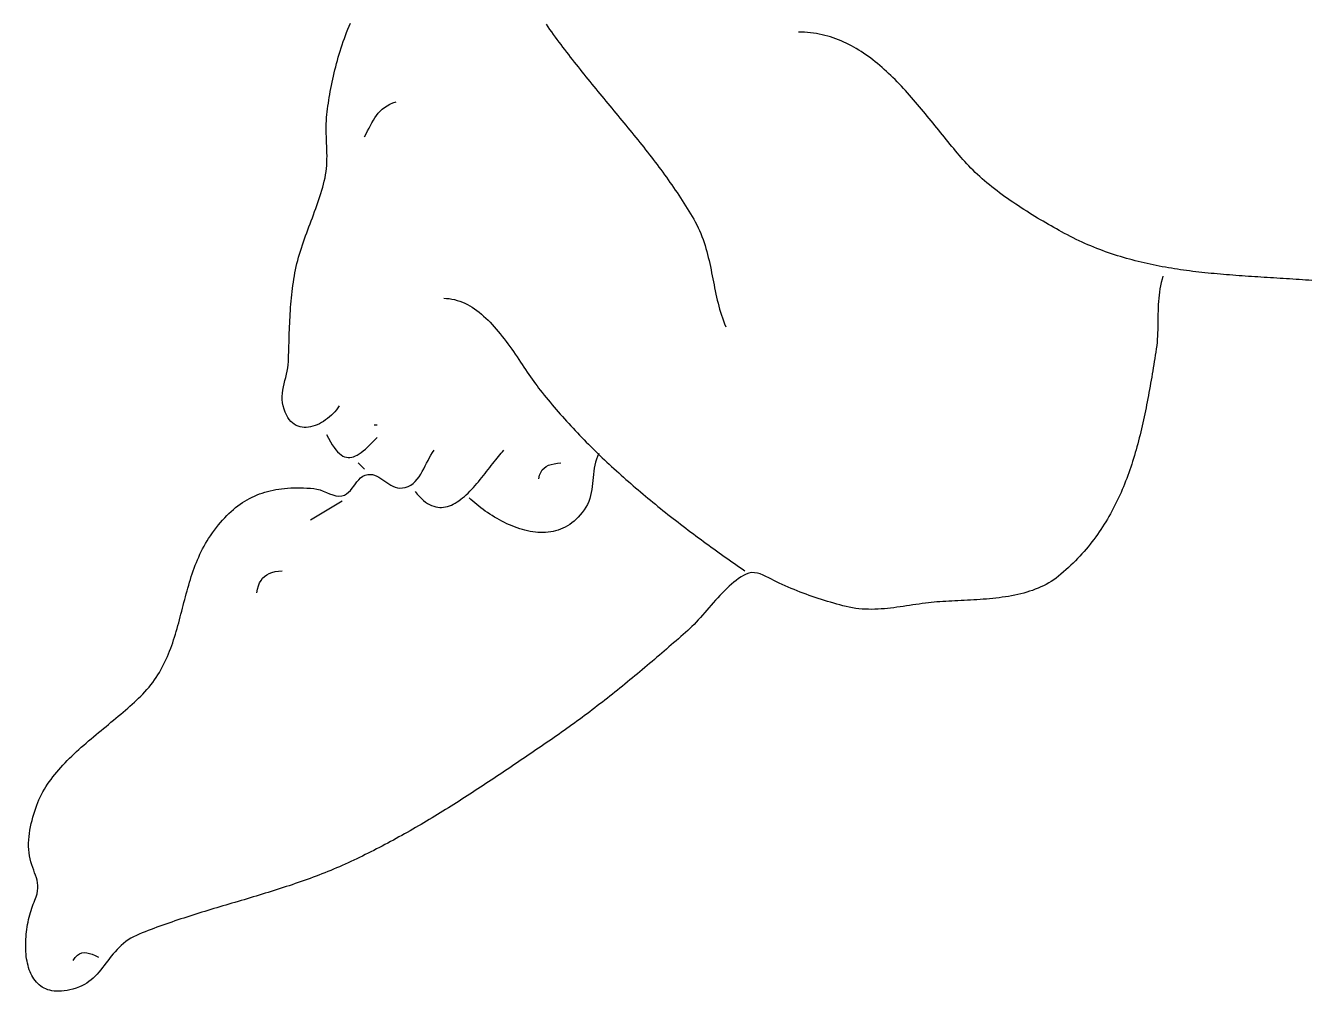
# Model space of a CAD drawing. Header units: millimetres. Extents: x 14 to 485, y 38 to 461.
# Drawn here: x 14 to 216.6, y 38.1 to 190.5 of the extents above; entities that cross this region are included whole.
import ezdxf

# ---------------------------------------------------------------- set-up
doc = ezdxf.new("R2010")
doc.units = ezdxf.units.MM
doc.layers.add('0_0_0', color=3, linetype='Continuous')

msp = doc.modelspace()

# ---------------------------------------------------------------- linework, layer by layer
at = {"layer": '0_0_0'}
for points in [[(63.5, 130.5), (63.2892, 130.1905), (63.05935, 129.88755), (62.81195, 129.59245), (62.5484, 129.30675), (62.2702, 129.03195), (61.97875, 128.76945), (61.67555, 128.52075), (61.36205, 128.2873), (61.0397, 128.07055), (60.71, 127.87205), (60.37435, 127.69315), (60.0342, 127.5354), (59.69105, 127.40025), (59.34635, 127.28915), (59.0015, 127.20355), (58.65805, 127.14495), (58.3174, 127.1148), (57.981, 127.1146), (57.65035, 127.1458), (57.32685, 127.20985), (57.01205, 127.3082), (56.7073, 127.44235), (56.4141, 127.61375), (56.1339, 127.8239), (55.8682, 128.0742), (55.6184, 128.3662), (55.386, 128.7013), (55.1724, 129.081), (54.97915, 129.50675), (54.8076, 129.98), (54.6593, 130.5023), (54.56245, 131.0039), (54.5173, 131.50505), (54.5169, 132.00575), (54.5543, 132.50605), (54.62265, 133.0061), (54.71505, 133.50585), (54.82455, 134.00535), (54.9443, 134.5047), (55.0673, 135.0039), (55.1868, 135.50305), (55.29575, 136.0022), (55.38735, 136.50135), (55.4546, 137.0006), (55.4907, 137.5), (55.50825, 138.0008), (55.5248, 138.50215), (55.54055, 139.00395), (55.5558, 139.50615), (55.57085, 140.00865), (55.58595, 140.51145), (55.6015, 141.0144), (55.61765, 141.51755), (55.6348, 142.02075), (55.6532, 142.524), (55.6731, 143.02725), (55.69485, 143.53035), (55.7187, 144.0333), (55.74495, 144.536), (55.7739, 145.03845), (55.80585, 145.5406), (55.84105, 146.0423), (55.87985, 146.5435), (55.92245, 147.04425), (55.9692, 147.54435), (56.02035, 148.04385), (56.07625, 148.5426), (56.13715, 149.0406), (56.20335, 149.5378), (56.27515, 150.0341), (56.3528, 150.5294), (56.43665, 151.0237), (56.5269, 151.51695), (56.62395, 152.00905), (56.728, 152.5), (56.8414, 152.9932), (56.9641, 153.4842), (57.0954, 153.9731), (57.23455, 154.4601), (57.38095, 154.94535), (57.53385, 155.429), (57.6926, 155.91125), (57.8565, 156.3923), (58.02485, 156.8722), (58.197, 157.35125), (58.37225, 157.8295), (58.54985, 158.3072), (58.7292, 158.78445), (58.9096, 159.2615), (59.0903, 159.73845), (59.2707, 160.21545), (59.45005, 160.6927), (59.62765, 161.1704), (59.8029, 161.6487), (59.97505, 162.1277), (60.1434, 162.60765), (60.3073, 163.08865), (60.46605, 163.5709), (60.61895, 164.0546), (60.76535, 164.53985), (60.9045, 165.02685), (61.0358, 165.51575), (61.1585, 166.00675), (61.27195, 166.5), (61.36805, 166.9892), (61.44365, 167.48125), (61.50065, 167.9758), (61.54105, 168.4726), (61.5669, 168.9714), (61.58015, 169.47185), (61.5828, 169.97375), (61.5769, 170.4768), (61.5644, 170.98065), (61.54735, 171.4851), (61.5277, 171.9899), (61.50745, 172.49465), (61.4886, 172.99915), (61.4732, 173.50315), (61.4632, 174.0063), (61.4606, 174.50835), (61.46745, 175.009), (61.4857, 175.50805), (61.5173, 176.0051), (61.5644, 176.5), (61.61525, 176.93585), (61.6707, 177.3781), (61.7308, 177.82645), (61.79555, 178.2804), (61.8651, 178.73975), (61.9394, 179.204), (62.0185, 179.6729), (62.1025, 180.14605), (62.19145, 180.6231), (62.2853, 181.1037), (62.3842, 181.58745), (62.4881, 182.07405), (62.5971, 182.56315), (62.71125, 183.05435), (62.8306, 183.5473), (62.95515, 184.04165), (63.08495, 184.53705), (63.2201, 185.0331), (63.3606, 185.52955), (63.5065, 186.02595), (63.65785, 186.52195), (63.8147, 187.0172), (63.9771, 187.5114), (64.14505, 188.00415), (64.31865, 188.49505), (64.4979, 188.98385), (64.6829, 189.4701), (64.8736, 189.95345), (65.07015, 190.4336), (65.27255, 190.9101)], [(96.14325, 190.75105), (96.42655, 190.34485), (96.71195, 189.9401), (96.99935, 189.53675), (97.28865, 189.13475), (97.5799, 188.73405), (97.8729, 188.33455), (98.1677, 187.9363), (98.46415, 187.5392), (98.7622, 187.14325), (99.06185, 186.74835), (99.3629, 186.3545), (99.66545, 185.96165), (99.9693, 185.5697), (100.27445, 185.1787), (100.5808, 184.7885), (100.8883, 184.39915), (101.1969, 184.01055), (101.5065, 183.6227), (101.8171, 183.2355), (102.12855, 182.84895), (102.4408, 182.463), (102.7538, 182.0776), (103.06755, 181.69265), (103.38185, 181.3082), (103.69675, 180.92415), (104.01215, 180.5405), (104.32795, 180.1571), (104.6441, 179.77405), (104.96055, 179.3912), (105.2772, 179.00855), (105.59405, 178.6261), (105.91095, 178.2437), (106.2279, 177.86135), (106.5448, 177.47905), (106.8616, 177.0967), (107.1782, 176.71425), (107.4946, 176.3317), (107.8107, 175.949), (108.1264, 175.5661), (108.4417, 175.18295), (108.75645, 174.7995), (109.07065, 174.4157), (109.3842, 174.03155), (109.69705, 173.64695), (110.00915, 173.26185), (110.32045, 172.87625), (110.6308, 172.4901), (110.9402, 172.10335), (111.24855, 171.71595), (111.5558, 171.32785), (111.8619, 170.939), (112.16675, 170.5494), (112.47035, 170.15895), (112.77255, 169.76765), (113.0733, 169.3754), (113.3726, 168.9822), (113.6703, 168.58805), (113.9664, 168.1928), (114.2608, 167.79645), (114.5534, 167.399), (114.84425, 167.00035), (115.13315, 166.6005), (115.4201, 166.19935), (115.70505, 165.7969), (115.98785, 165.3931), (116.26855, 164.9879), (116.547, 164.58125), (116.8232, 164.1731), (117.097, 163.7634), (117.3684, 163.35215), (117.6373, 162.93925), (117.90365, 162.52475), (118.16735, 162.10845), (118.4284, 161.69045), (118.6867, 161.27065), (118.94215, 160.849), (119.19475, 160.42545), (119.4444, 160), (119.6988, 159.5472), (119.93745, 159.0915), (120.1612, 158.633), (120.37085, 158.17185), (120.5672, 157.7083), (120.75105, 157.2424), (120.92325, 156.7744), (121.08455, 156.3044), (121.23585, 155.8326), (121.3779, 155.3591), (121.51155, 154.8842), (121.6376, 154.4079), (121.75685, 153.93045), (121.87015, 153.452), (121.9783, 152.97275), (122.0821, 152.49275), (122.18235, 152.0123), (122.2799, 151.53145), (122.37555, 151.0504), (122.47015, 150.56935), (122.56445, 150.0884), (122.6593, 149.60775), (122.75545, 149.12755), (122.85385, 148.648), (122.9552, 148.1692), (123.06035, 147.6913), (123.1701, 147.21455), (123.2853, 146.73905), (123.40675, 146.265), (123.53525, 145.7925), (123.6716, 145.32175), (123.81665, 144.85295), (123.9712, 144.3862), (124.13605, 143.92165), (124.31205, 143.45955), (124.5, 143)], [(217.00445, 150.3174), (216.50395, 150.346), (216.00325, 150.37585), (215.50235, 150.40695), (215.00125, 150.4393), (214.5, 150.47295), (213.9928, 150.5072), (213.4865, 150.5408), (212.9811, 150.57375), (212.47655, 150.6062), (211.97285, 150.63825), (211.47, 150.66995), (210.96805, 150.70145), (210.4669, 150.7328), (209.96655, 150.7641), (209.4671, 150.79545), (208.9684, 150.827), (208.47055, 150.85875), (207.9735, 150.89085), (207.47725, 150.92335), (206.98175, 150.9564), (206.48705, 150.9901), (205.99315, 151.0245), (205.5, 151.0597), (205.0076, 151.0958), (204.516, 151.13295), (204.0251, 151.17115), (203.53495, 151.21055), (203.0455, 151.25125), (202.5568, 151.2933), (202.0688, 151.33685), (201.58155, 151.382), (201.09495, 151.42875), (200.6091, 151.4773), (200.1239, 151.5277), (199.6394, 151.58005), (199.15555, 151.63445), (198.67235, 151.691), (198.18985, 151.74975), (197.708, 151.81085), (197.22675, 151.87435), (196.7462, 151.9404), (196.2662, 152.00905), (195.7869, 152.0804), (195.30815, 152.15455), (194.83005, 152.2316), (194.35255, 152.3116), (193.8756, 152.39475), (193.39925, 152.48105), (192.9235, 152.57065), (192.4483, 152.6636), (191.9737, 152.76), (191.4996, 152.86), (191.0261, 152.96365), (190.5531, 153.071), (190.08065, 153.18225), (189.60875, 153.2974), (189.13735, 153.4166), (188.66645, 153.53995), (188.1961, 153.6675), (187.7262, 153.79935), (187.2568, 153.93565), (186.7879, 154.0764), (186.31945, 154.2218), (185.8515, 154.3719), (185.384, 154.52675), (184.91695, 154.6865), (184.45035, 154.85125), (183.98415, 155.0211), (183.51845, 155.19605), (183.05315, 155.37635), (182.58825, 155.56195), (182.12375, 155.753), (181.6597, 155.94965), (181.196, 156.1519), (180.73275, 156.3599), (180.2698, 156.5737), (179.8073, 156.7935), (179.3451, 157.01925), (178.8833, 157.25115), (178.42185, 157.4893), (177.96075, 157.7337), (177.5, 157.98455), (177.09505, 158.20875), (176.6856, 158.4374), (176.2719, 158.6704), (175.8545, 158.90765), (175.43365, 159.14915), (175.00985, 159.3948), (174.58345, 159.6445), (174.1548, 159.89825), (173.7244, 160.156), (173.29255, 160.4176), (172.8597, 160.68305), (172.4262, 160.95225), (171.9925, 161.22515), (171.55895, 161.50175), (171.12595, 161.78185), (170.6939, 162.0655), (170.2632, 162.3526), (169.83425, 162.6431), (169.4074, 162.9369), (168.9831, 163.23395), (168.5617, 163.5342), (168.14365, 163.83755), (167.7293, 164.144), (167.31905, 164.4534), (166.91335, 164.7658), (166.5125, 165.081), (166.1169, 165.39905), (165.72705, 165.71985), (165.34325, 166.0433), (164.9659, 166.3694), (164.59545, 166.698), (164.23225, 167.0291), (163.8767, 167.36265), (163.5292, 167.69855), (163.19015, 168.0367), (162.85995, 168.37715), (162.53895, 168.7197), (162.2276, 169.0644), (161.9351, 169.3967), (161.6427, 169.7333), (161.3503, 170.074), (161.0579, 170.4185), (160.76535, 170.7666), (160.4726, 171.118), (160.1796, 171.4725), (159.88625, 171.82985), (159.5925, 172.1898), (159.2982, 172.5521), (159.00335, 172.9165), (158.70785, 173.2828), (158.41165, 173.6507), (158.11465, 174.02), (157.81675, 174.39045), (157.51795, 174.76175), (157.2181, 175.13375), (156.91715, 175.50615), (156.615, 175.8787), (156.31165, 176.25115), (156.00695, 176.62335), (155.70085, 176.9949), (155.3933, 177.3657), (155.0842, 177.73545), (154.77345, 178.1039), (154.46105, 178.4708), (154.14685, 178.8359), (153.8308, 179.199), (153.51285, 179.5598), (153.1929, 179.9181), (152.87085, 180.2737), (152.54665, 180.62625), (152.22025, 180.97555), (151.89155, 181.32135), (151.5605, 181.66345), (151.227, 182.0016), (150.89095, 182.3355), (150.5523, 182.6649), (150.211, 182.98965), (149.86695, 183.30945), (149.5201, 183.62405), (149.17035, 183.9332), (148.8176, 184.2367), (148.4618, 184.53425), (148.1029, 184.82565), (147.7408, 185.11065), (147.37545, 185.389), (147.0067, 185.66045), (146.6346, 185.92475), (146.25895, 186.18165), (145.87975, 186.43095), (145.4969, 186.6724), (145.1103, 186.9057), (144.71995, 187.13065), (144.3257, 187.347), (143.9275, 187.55455), (143.5253, 187.75295), (143.119, 187.94205), (142.70855, 188.1216), (142.2938, 188.2913), (141.8748, 188.45095), (141.45135, 188.60025), (141.02345, 188.73905), (140.591, 188.86705), (140.1539, 188.98405), (139.71215, 189.0897), (139.2656, 189.1839), (138.81425, 189.2663), (138.3579, 189.3367), (137.8966, 189.3948), (137.43025, 189.44045), (136.95875, 189.47335), (136.482, 189.4933), (136, 189.5)], [(67.5, 173), (67.7548, 173.46145), (67.9956, 173.91425), (68.22705, 174.3569), (68.45375, 174.7879), (68.6804, 175.2057), (68.9116, 175.6088), (69.15205, 175.99575), (69.40645, 176.36495), (69.67935, 176.71495), (69.97545, 177.0442), (70.2994, 177.35125), (70.6559, 177.63455), (71.0495, 177.89255), (71.485, 178.1238), (71.9669, 178.3268), (72.5, 178.5)], [(193.5, 151), (193.3521, 150.4934), (193.22435, 149.989), (193.1151, 149.4865), (193.02285, 148.98575), (192.9461, 148.48645), (192.8832, 147.98845), (192.8327, 147.4915), (192.79305, 146.99545), (192.7626, 146.5), (192.73995, 146.005), (192.7235, 145.5102), (192.71165, 145.0154), (192.70295, 144.5204), (192.69575, 144.02495), (192.6886, 143.52885), (192.67995, 143.0319), (192.6682, 142.5339), (192.65185, 142.03465), (192.6293, 141.53385), (192.5991, 141.03135), (192.55965, 140.5269), (192.5094, 140.02035), (192.4468, 139.51145), (192.37035, 139), (192.28965, 138.50715), (192.209, 138.0146), (192.12815, 137.5225), (192.04715, 137.0308), (191.96575, 136.53955), (191.88395, 136.0488), (191.8016, 135.5586), (191.7186, 135.06895), (191.63485, 134.57995), (191.55025, 134.09165), (191.46475, 133.604), (191.37815, 133.1171), (191.2904, 132.631), (191.2014, 132.14575), (191.11105, 131.6613), (191.01925, 131.1778), (190.92585, 130.69525), (190.8308, 130.2137), (190.734, 129.73315), (190.6353, 129.25365), (190.5346, 128.7753), (190.43185, 128.2981), (190.32695, 127.82205), (190.21975, 127.34725), (190.11015, 126.8737), (189.99805, 126.4015), (189.8834, 125.93065), (189.766, 125.46115), (189.64585, 124.9931), (189.5228, 124.52655), (189.3967, 124.0615), (189.26755, 123.598), (189.13515, 123.13605), (188.9995, 122.6758), (188.8604, 122.2172), (188.7178, 121.7603), (188.57155, 121.3052), (188.4216, 120.85185), (188.26785, 120.40035), (188.11015, 119.95075), (187.94845, 119.50305), (187.7826, 119.0573), (187.6125, 118.61355), (187.4381, 118.17185), (187.25925, 117.7322), (187.07585, 117.2947), (186.88785, 116.85935), (186.69505, 116.4262), (186.49745, 115.9953), (186.29485, 115.5667), (186.0872, 115.1404), (185.87445, 114.71645), (185.6564, 114.2949), (185.433, 113.8758), (185.20415, 113.4592), (184.9697, 113.04515), (184.7296, 112.6336), (184.4837, 112.2247), (184.232, 111.81845), (183.97425, 111.41485), (183.71045, 111.014), (183.4405, 110.6159), (183.1642, 110.22065), (182.88155, 109.8282), (182.5924, 109.43865), (182.2967, 109.05205), (181.99425, 108.6684), (181.68505, 108.2878), (181.3689, 107.9102), (181.0458, 107.5357), (180.71555, 107.16435), (180.37815, 106.79615), (180.0334, 106.4312), (179.68125, 106.06945), (179.32155, 105.71105), (178.95425, 105.35595), (178.57925, 105.0042), (178.19645, 104.6559), (177.8057, 104.31105), (177.4069, 103.9697), (177, 103.6319), (176.63265, 103.3439), (176.25485, 103.0716), (175.867, 102.8144), (175.4696, 102.57195), (175.06295, 102.34365), (174.64755, 102.1291), (174.2238, 101.92785), (173.7921, 101.73935), (173.3529, 101.5631), (172.9066, 101.3987), (172.45365, 101.2457), (171.9944, 101.1035), (171.52935, 100.9717), (171.05885, 100.84985), (170.58335, 100.7374), (170.10325, 100.6339), (169.619, 100.5389), (169.131, 100.4519), (168.63965, 100.37245), (168.14545, 100.3), (167.6487, 100.23415), (167.1499, 100.1744), (166.64945, 100.12025), (166.1478, 100.07125), (165.6453, 100.0269), (165.1424, 99.98675), (164.6395, 99.9503), (164.1371, 99.9171), (163.6355, 99.88665), (163.13525, 99.85845), (162.63665, 99.83205), (162.14015, 99.807), (161.6462, 99.78275), (161.15525, 99.7589), (160.6676, 99.73495), (160.1838, 99.7104), (159.7042, 99.6848), (159.2292, 99.6576), (158.75925, 99.62845), (158.2948, 99.59675), (157.8362, 99.5621), (157.38395, 99.524), (156.9384, 99.48195), (156.5, 99.43555), (156.0012, 99.3765), (155.5028, 99.31215), (155.0048, 99.2435), (154.5071, 99.17155), (154.0096, 99.09745), (153.51225, 99.0221), (153.015, 98.9466), (152.5178, 98.872), (152.02055, 98.79925), (151.5232, 98.72945), (151.0257, 98.66365), (150.528, 98.60285), (150.03, 98.54805), (149.5316, 98.50035), (149.0328, 98.4607), (148.53355, 98.43025), (148.0337, 98.4099), (147.53325, 98.4008), (147.03215, 98.4039), (146.5303, 98.4203), (146.02765, 98.45095), (145.5241, 98.49695), (145.01965, 98.5593), (144.51415, 98.63905), (144.00765, 98.73725), (143.5, 98.8549), (143.00825, 98.98025), (142.51725, 99.10915), (142.02705, 99.24165), (141.53775, 99.3778), (141.0494, 99.51765), (140.56205, 99.6613), (140.07575, 99.80885), (139.59065, 99.9603), (139.1068, 100.11575), (138.6242, 100.2753), (138.143, 100.439), (137.6632, 100.6069), (137.1849, 100.7791), (136.7082, 100.95565), (136.23315, 101.1366), (135.75975, 101.3221), (135.2882, 101.51215), (134.81845, 101.7068), (134.35065, 101.9062), (133.8848, 102.1104), (133.42105, 102.3194), (132.9594, 102.53335), (132.5, 102.7523), (132.1116, 102.9489), (131.7046, 103.1653), (131.282, 103.38905), (130.847, 103.60775), (130.40255, 103.8091), (129.95185, 103.9807), (129.49795, 104.11015), (129.04395, 104.18505), (128.5929, 104.1931), (128.14795, 104.1219), (127.71215, 103.95905), (127.31185, 103.74715), (126.91745, 103.51165), (126.52865, 103.25415), (126.14515, 102.97625), (125.7667, 102.6797), (125.39295, 102.36615), (125.02375, 102.03715), (124.65875, 101.69445), (124.29775, 101.3397), (123.94035, 100.9745), (123.5864, 100.60055), (123.23555, 100.2195), (122.8876, 99.83295), (122.5422, 99.44265), (122.19915, 99.05015), (121.8581, 98.6572), (121.5188, 98.2654), (121.18105, 97.8764), (120.8445, 97.4919), (120.5089, 97.1135), (120.17395, 96.7429), (119.83945, 96.3817), (119.50505, 96.0316), (119.17055, 95.69425), (118.8356, 95.3713), (118.5, 95.0644), (118.1344, 94.74025), (117.76745, 94.41565), (117.39905, 94.0906), (117.0293, 93.76525), (116.6582, 93.4395), (116.28575, 93.1135), (115.91205, 92.7873), (115.53705, 92.46095), (115.16085, 92.13445), (114.78345, 91.8079), (114.40485, 91.4813), (114.02505, 91.1548), (113.6442, 90.82835), (113.2622, 90.50205), (112.87915, 90.17595), (112.4951, 89.8501), (112.11, 89.5245), (111.7239, 89.1993), (111.33685, 88.8745), (110.9489, 88.55015), (110.56, 88.22625), (110.17025, 87.90295), (109.77965, 87.58025), (109.38825, 87.2582), (108.99605, 86.9369), (108.60305, 86.6163), (108.20935, 86.29655), (107.81495, 85.97765), (107.41985, 85.65965), (107.0241, 85.34265), (106.62775, 85.02665), (106.2308, 84.7117), (105.83325, 84.3979), (105.4352, 84.08525), (105.0366, 83.77385), (104.63755, 83.4637), (104.238, 83.1549), (103.83805, 82.84745), (103.4377, 82.54145), (103.03695, 82.2369), (102.63585, 81.9339), (102.23445, 81.6325), (101.8328, 81.33275), (101.43085, 81.03465), (101.02865, 80.7383), (100.62625, 80.44375), (100.2237, 80.15105), (99.82095, 79.86025), (99.4181, 79.57135), (99.01515, 79.2845), (98.61215, 78.99965), (98.2091, 78.71695), (97.80605, 78.43635), (97.403, 78.158), (97, 77.8819), (96.5915, 77.6031), (96.18265, 77.32395), (95.7734, 77.0445), (95.36375, 76.76475), (94.95375, 76.48475), (94.5433, 76.20455), (94.13245, 75.9242), (93.7212, 75.6437), (93.3095, 75.36305), (92.8974, 75.08235), (92.48485, 74.80165), (92.0719, 74.52095), (91.65845, 74.24025), (91.2446, 73.95965), (90.83025, 73.67915), (90.41545, 73.3988), (90.0002, 73.11865), (89.58445, 72.8387), (89.16825, 72.559), (88.75155, 72.27955), (88.33435, 72.0005), (87.91665, 71.72175), (87.4984, 71.4434), (87.0797, 71.1655), (86.6605, 70.88805), (86.2407, 70.6111), (85.82045, 70.3347), (85.3996, 70.05885), (84.97825, 69.78365), (84.55635, 69.50905), (84.1339, 69.23515), (83.7109, 68.96195), (83.2873, 68.6895), (82.86315, 68.41785), (82.4384, 68.147), (82.0131, 67.87705), (81.5872, 67.60795), (81.1607, 67.3398), (80.7336, 67.0726), (80.3059, 66.8064), (79.8776, 66.5412), (79.44865, 66.27715), (79.0191, 66.01415), (78.5889, 65.7523), (78.1581, 65.4916), (77.72665, 65.23215), (77.2945, 64.97395), (76.86175, 64.71705), (76.4283, 64.46145), (75.99425, 64.20715), (75.55945, 63.9543), (75.124, 63.7029), (74.6879, 63.4529), (74.25105, 63.20445), (73.81355, 62.9575), (73.37535, 62.7121), (72.9364, 62.46835), (72.49675, 62.2262), (72.0564, 61.98575), (71.6153, 61.747), (71.1735, 61.51), (70.73095, 61.2748), (70.28765, 61.0414), (69.8436, 60.80985), (69.3988, 60.5802), (68.9532, 60.35245), (68.5069, 60.12665), (68.05975, 59.9029), (67.6119, 59.68115), (67.1632, 59.46145), (66.71375, 59.24385), (66.26345, 59.02845), (65.8124, 58.81515), (65.36055, 58.6041), (64.90785, 58.3953), (64.4543, 58.18875), (64, 57.98455), (63.5433, 57.7826), (63.08545, 57.58405), (62.62645, 57.38875), (62.1664, 57.19665), (61.70525, 57.0076), (61.24305, 56.8215), (60.77985, 56.63835), (60.3157, 56.45795), (59.8506, 56.2803), (59.3846, 56.1052), (58.9177, 55.9326), (58.45, 55.76245), (57.9815, 55.5946), (57.51225, 55.42895), (57.0422, 55.26545), (56.5715, 55.10395), (56.10015, 54.9444), (55.6281, 54.7867), (55.1555, 54.63075), (54.68235, 54.4764), (54.2086, 54.32365), (53.7344, 54.1723), (53.25975, 54.02235), (52.7846, 53.87365), (52.3091, 53.72615), (51.83325, 53.5797), (51.357, 53.4342), (50.8805, 53.2896), (50.40375, 53.1458), (49.92675, 53.0027), (49.4495, 52.8602), (48.97215, 52.7182), (48.49465, 52.5766), (48.01705, 52.4353), (47.5394, 52.2942), (47.0617, 52.15325), (46.584, 52.01235), (46.10635, 51.8713), (45.62875, 51.73015), (45.1513, 51.5887), (44.67395, 51.44695), (44.1968, 51.3047), (43.7198, 51.1619), (43.24305, 51.01845), (42.7666, 50.8743), (42.29045, 50.7293), (41.81465, 50.58335), (41.3392, 50.4364), (40.86415, 50.2883), (40.38955, 50.139), (39.9154, 49.9884), (39.4418, 49.83635), (38.9687, 49.68285), (38.4962, 49.52775), (38.0243, 49.3709), (37.553, 49.21235), (37.0824, 49.05185), (36.6125, 48.8894), (36.1434, 48.72485), (35.675, 48.55815), (35.20745, 48.38915), (34.7407, 48.21785), (34.27485, 48.04405), (33.8099, 47.8677), (33.3459, 47.6887), (32.8829, 47.507), (32.42085, 47.3224), (31.9599, 47.1349), (31.5, 46.9444), (31.0444, 46.73565), (30.6135, 46.5027), (30.20545, 46.24755), (29.81845, 45.97225), (29.4506, 45.6789), (29.10005, 45.3695), (28.76505, 45.0461), (28.4437, 44.71075), (28.13425, 44.36555), (27.83475, 44.0125), (27.54345, 43.6537), (27.25845, 43.29115), (26.978, 42.92695), (26.7002, 42.5631), (26.42325, 42.2017), (26.1453, 41.8448), (25.8645, 41.49445), (25.57905, 41.15265), (25.28715, 40.8215), (24.98685, 40.50305), (24.6764, 40.19935), (24.354, 39.91245), (24.0177, 39.6444), (23.66575, 39.3972), (23.29635, 39.173), (22.90755, 38.9738), (22.49765, 38.8017), (21.9833, 38.6199), (21.48795, 38.46695), (21.0114, 38.34215), (20.55325, 38.24475), (20.1133, 38.174), (19.6913, 38.12915), (19.28695, 38.10945), (18.9, 38.11415), (18.53015, 38.14255), (18.17715, 38.1939), (17.84075, 38.2674), (17.52065, 38.36235), (17.21655, 38.478), (16.92825, 38.61365), (16.65545, 38.7685), (16.39785, 38.9418), (16.15525, 39.1329), (15.9273, 39.34095), (15.7138, 39.5652), (15.51445, 39.805), (15.329, 40.0596), (15.15715, 40.3282), (14.9986, 40.61005), (14.85315, 40.90445), (14.72055, 41.21065), (14.60045, 41.52785), (14.4926, 41.8554), (14.39675, 42.19255), (14.3126, 42.53845), (14.23995, 42.8925), (14.17845, 43.25385), (14.1279, 43.6218), (14.088, 43.9956), (14.05845, 44.3745), (14.039, 44.75775), (14.0294, 45.14465), (14.0294, 45.53445), (14.03865, 45.92635), (14.05695, 46.3197), (14.08405, 46.71365), (14.1196, 47.1075), (14.16335, 47.50055), (14.2151, 47.89205), (14.2745, 48.2812), (14.3413, 48.6673), (14.41525, 49.0496), (14.4961, 49.4273), (14.58355, 49.7998), (14.6773, 50.1662), (14.77715, 50.52585), (14.88275, 50.878), (14.9939, 51.2219), (15.1103, 51.55675), (15.2317, 51.8819), (15.3578, 52.19655), (15.4884, 52.5), (15.6908, 53.0122), (15.8317, 53.4967), (15.9169, 53.9574), (15.95235, 54.39795), (15.9439, 54.8223), (15.8974, 55.2341), (15.8187, 55.63725), (15.71375, 56.03545), (15.58835, 56.43255), (15.4484, 56.83235), (15.29975, 57.23865), (15.14835, 57.6552), (14.99995, 58.0858), (14.8605, 58.5343), (14.73585, 59.0044), (14.6319, 59.5), (14.5588, 59.98685), (14.51205, 60.48265), (14.4901, 60.9858), (14.49145, 61.49475), (14.51465, 62.008), (14.55815, 62.52405), (14.6205, 63.0413), (14.7002, 63.5583), (14.79575, 64.07345), (14.90565, 64.58525), (15.02845, 65.09215), (15.1626, 65.59265), (15.30665, 66.08525), (15.45905, 66.5683), (15.6184, 67.0404), (15.78315, 67.5), (15.9493, 67.92805), (16.12995, 68.35115), (16.3246, 68.76935), (16.5328, 69.18275), (16.75405, 69.59155), (16.9879, 69.99575), (17.23385, 70.3955), (17.4914, 70.79095), (17.7601, 71.1822), (18.03945, 71.56935), (18.32905, 71.95255), (18.62835, 72.33185), (18.9369, 72.7074), (19.2542, 73.0793), (19.5798, 73.4477), (19.9132, 73.81265), (20.25395, 74.1743), (20.60155, 74.5328), (20.95555, 74.8882), (21.31545, 75.24065), (21.6808, 75.59025), (22.0511, 75.9371), (22.4259, 76.28135), (22.80465, 76.6231), (23.187, 76.96245), (23.57235, 77.2995), (23.96025, 77.6344), (24.3503, 77.96725), (24.74195, 78.29815), (25.13475, 78.62725), (25.5282, 78.9546), (25.9219, 79.28035), (26.31525, 79.60465), (26.70785, 79.92755), (27.09925, 80.2492), (27.4889, 80.5697), (27.8764, 80.8892), (28.2612, 81.20775), (28.6429, 81.5255), (29.02095, 81.84255), (29.3949, 82.159), (29.76425, 82.475), (30.1286, 82.7907), (30.4874, 83.1061), (30.84025, 83.4214), (31.18655, 83.7367), (31.52595, 84.05205), (31.8579, 84.36765), (32.18195, 84.6836), (32.49765, 85), (32.8429, 85.3615), (33.174, 85.7289), (33.49135, 86.10195), (33.79545, 86.4805), (34.08665, 86.8644), (34.36555, 87.25335), (34.63255, 87.6473), (34.88805, 88.04595), (35.1326, 88.4492), (35.3666, 88.85685), (35.5905, 89.26865), (35.8048, 89.68455), (36.0099, 90.10425), (36.20635, 90.5276), (36.3945, 90.95445), (36.5749, 91.3846), (36.7479, 91.81785), (36.9141, 92.254), (37.07385, 92.6929), (37.2276, 93.1344), (37.3759, 93.57825), (37.51915, 94.0243), (37.65775, 94.47235), (37.7923, 94.92225), (37.9231, 95.37375), (38.05075, 95.82675), (38.1756, 96.28105), (38.29815, 96.7364), (38.41885, 97.1927), (38.53815, 97.6497), (38.65655, 98.10725), (38.77445, 98.5652), (38.89235, 99.0233), (39.01065, 99.4814), (39.1299, 99.93935), (39.2505, 100.3969), (39.3729, 100.8539), (39.49755, 101.31015), (39.62495, 101.7655), (39.7555, 102.2198), (39.88975, 102.67275), (40.02805, 103.12425), (40.17095, 103.57415), (40.31885, 104.02215), (40.4722, 104.4682), (40.6315, 104.912), (40.7972, 105.35345), (40.9697, 105.79235), (41.14955, 106.2285), (41.33715, 106.6617), (41.53295, 107.0918), (41.7374, 107.5186), (41.951, 107.9419), (42.1742, 108.3616), (42.40745, 108.7774), (42.6512, 109.1892), (42.9059, 109.5968), (43.17205, 110), (43.4876, 110.4556), (43.80545, 110.8954), (44.1258, 111.3195), (44.44885, 111.72805), (44.77475, 112.1213), (45.10375, 112.4993), (45.43595, 112.86235), (45.77165, 113.21045), (46.111, 113.5439), (46.4542, 113.86275), (46.80145, 114.16725), (47.1529, 114.45755), (47.5088, 114.7338), (47.8693, 114.9961), (48.2346, 115.2447), (48.60495, 115.4797), (48.9805, 115.70135), (49.3614, 115.9097), (49.74795, 116.105), (50.14025, 116.28735), (50.53855, 116.45695), (50.943, 116.61395), (51.35385, 116.7585), (51.7712, 116.8908), (52.19535, 117.011), (52.62645, 117.1192), (53.0647, 117.21565), (53.51025, 117.3005), (53.96335, 117.37385), (54.4242, 117.4359), (54.89295, 117.4868), (55.3698, 117.52675), (55.85495, 117.5559), (56.3486, 117.57435), (56.85095, 117.58235), (57.3622, 117.58), (57.88255, 117.5675), (58.41215, 117.545), (58.95125, 117.51265), (59.5, 117.47065), (59.98225, 117.3901), (60.47655, 117.24405), (60.9789, 117.0553), (61.48525, 116.84675), (61.99155, 116.6412), (62.49375, 116.4615), (62.98785, 116.33045), (63.4698, 116.271), (63.93555, 116.3059), (64.33145, 116.4287), (64.6819, 116.62275), (64.99555, 116.87475), (65.2809, 117.17155), (65.5467, 117.5), (65.8015, 117.8469), (66.05395, 118.1991), (66.31265, 118.54335), (66.5862, 118.8665), (66.8833, 119.1554), (67.21255, 119.3969), (67.5825, 119.5777), (68.0019, 119.68475), (68.38535, 119.70885), (68.74945, 119.67105), (69.09715, 119.5802), (69.4315, 119.445), (69.7554, 119.27415), (70.07185, 119.07655), (70.3838, 118.86085), (70.69425, 118.63585), (71.0062, 118.4103), (71.32255, 118.193), (71.64635, 117.9927), (71.9805, 117.8181), (72.32805, 117.67805), (72.69195, 117.58125), (73.07515, 117.5365), (73.4806, 117.5525), (73.91135, 117.6381), (74.37035, 117.80205), (74.7882, 118.0195), (75.16685, 118.2864), (75.5107, 118.5967), (75.824, 118.94435), (76.1112, 119.3233), (76.3765, 119.7274), (76.6244, 120.15075), (76.85915, 120.58715), (77.0851, 121.0306), (77.30665, 121.475), (77.5281, 121.9144), (77.75385, 122.3426), (77.98815, 122.75365), (78.2354, 123.14145), (78.5, 123.5)], [(80, 147.5), (80.4419, 147.4821), (80.87685, 147.4395), (81.3049, 147.37295), (81.7263, 147.28335), (82.14105, 147.1714), (82.5493, 147.038), (82.9512, 146.8839), (83.3469, 146.7099), (83.73645, 146.51685), (84.12005, 146.3055), (84.49775, 146.07665), (84.8697, 145.8312), (85.23605, 145.56985), (85.5969, 145.2935), (85.95235, 145.00285), (86.3026, 144.6988), (86.6477, 144.38205), (86.98775, 144.05355), (87.323, 143.714), (87.65345, 143.3642), (87.97925, 143.005), (88.30055, 142.6372), (88.61745, 142.2616), (88.93015, 141.879), (89.23865, 141.4902), (89.54315, 141.096), (89.84375, 140.69725), (90.14055, 140.2947), (90.43375, 139.88915), (90.7234, 139.4815), (91.00965, 139.07245), (91.29265, 138.66285), (91.57245, 138.2535), (91.84925, 137.8452), (92.1231, 137.4388), (92.3942, 137.035), (92.66265, 136.63475), (92.9285, 136.2387), (93.192, 135.8478), (93.45315, 135.46275), (93.7122, 135.0844), (93.96915, 134.71355), (94.2242, 134.351), (94.4774, 133.99755), (94.729, 133.65405), (94.979, 133.32125), (95.2276, 133), (95.53335, 132.61345), (95.8417, 132.22835), (96.1526, 131.84455), (96.466, 131.4621), (96.78185, 131.08105), (97.10015, 130.7013), (97.4209, 130.32295), (97.74395, 129.9459), (98.0694, 129.5702), (98.39715, 129.19585), (98.72715, 128.82285), (99.0594, 128.4512), (99.39385, 128.08085), (99.73045, 127.71185), (100.06925, 127.34415), (100.4101, 126.9778), (100.75305, 126.6128), (101.098, 126.2491), (101.445, 125.8867), (101.79395, 125.52565), (102.14485, 125.16595), (102.4976, 124.8075), (102.8523, 124.4504), (103.20875, 124.0946), (103.56705, 123.7401), (103.92715, 123.3869), (104.28895, 123.035), (104.65245, 122.6844), (105.0176, 122.33515), (105.38445, 121.98715), (105.75285, 121.64045), (106.1228, 121.29505), (106.49435, 120.95095), (106.86735, 120.6081), (107.24185, 120.26655), (107.61775, 119.9263), (107.99505, 119.58735), (108.37375, 119.24965), (108.75375, 118.9132), (109.13505, 118.57805), (109.51765, 118.2442), (109.90145, 117.9116), (110.2865, 117.58025), (110.67265, 117.25015), (111.05995, 116.92135), (111.44835, 116.5938), (111.83785, 116.2675), (112.22835, 115.9425), (112.61985, 115.6187), (113.0123, 115.29615), (113.4057, 114.9749), (113.8, 114.65485), (114.19515, 114.33605), (114.59115, 114.01855), (114.9879, 113.70225), (115.38545, 113.38715), (115.7837, 113.07335), (116.1827, 112.76075), (116.5823, 112.44935), (116.9826, 112.13925), (117.38345, 111.83035), (117.78485, 111.52265), (118.1868, 111.2162), (118.5892, 110.91095), (118.9921, 110.60695), (119.39545, 110.30415), (119.79915, 110.00255), (120.20325, 109.70215), (120.60765, 109.403), (121.01235, 109.10505), (121.4173, 108.8083), (121.8225, 108.5127), (122.22785, 108.21835), (122.6334, 107.9252), (123.03905, 107.63325), (123.4448, 107.3425), (123.8506, 107.0529), (124.25645, 106.7645), (124.66225, 106.4773), (125.06805, 106.1913), (125.47375, 105.9065), (125.87935, 105.62285), (126.2848, 105.34035), (126.6901, 105.05905), (127.09515, 104.77895), (127.5, 104.5)], [(61.5, 126), (61.80905, 125.40285), (62.1107, 124.86425), (62.40585, 124.3825), (62.69545, 123.9562), (62.9803, 123.58375), (63.2614, 123.26365), (63.53965, 122.9944), (63.816, 122.7744), (64.09125, 122.60215), (64.36645, 122.47615), (64.6424, 122.39485), (64.9201, 122.3567), (65.20045, 122.3602), (65.4843, 122.4038), (65.77265, 122.48605), (66.06635, 122.6053), (66.36635, 122.7601), (66.67355, 122.9489), (66.98885, 123.1702), (67.31315, 123.4224), (67.64745, 123.70405), (67.9926, 124.01355), (68.3495, 124.34945), (68.7191, 124.71015), (69.10225, 125.0942), (69.5, 125.5)], [(69, 127.5), (69.5, 127.5)], [(75.5, 117), (75.82815, 116.5893), (76.15535, 116.2191), (76.4816, 115.8883), (76.80675, 115.5957), (77.13075, 115.3402), (77.45355, 115.1206), (77.7751, 114.93575), (78.0953, 114.7845), (78.41415, 114.6657), (78.7315, 114.5782), (79.04735, 114.52085), (79.36165, 114.4925), (79.67425, 114.492), (79.98515, 114.51815), (80.2943, 114.56985), (80.6016, 114.6459), (80.907, 114.7452), (81.21045, 114.86655), (81.51185, 115.00885), (81.81115, 115.17085), (82.1083, 115.3515), (82.40325, 115.5496), (82.6959, 115.764), (82.98615, 115.99355), (83.27405, 116.2371), (83.55945, 116.4935), (83.8423, 116.7616), (84.12255, 117.0402), (84.40015, 117.3282), (84.675, 117.6244), (84.9471, 117.9277), (85.2163, 118.2369), (85.48255, 118.55085), (85.74585, 118.86845), (86.0061, 119.1885), (86.2632, 119.50985), (86.51715, 119.83135), (86.76785, 120.1519), (87.01525, 120.47025), (87.25925, 120.78525), (87.49985, 121.09585), (87.7369, 121.4008), (87.97045, 121.699), (88.20035, 121.9893), (88.42655, 122.2705), (88.649, 122.54145), (88.86765, 122.80105), (89.0824, 123.0481), (89.2932, 123.28145), (89.5, 123.5)], [(104.5, 123), (104.2816, 122.5459), (104.1034, 122.0846), (103.9601, 121.6171), (103.8465, 121.14435), (103.75735, 120.6674), (103.6873, 120.18715), (103.63115, 119.7046), (103.58365, 119.2208), (103.5395, 118.73665), (103.49345, 118.25315), (103.4403, 117.7713), (103.3747, 117.2921), (103.2914, 116.8165), (103.1852, 116.3455), (103.0508, 115.88005), (102.88295, 115.42115), (102.6764, 114.9698), (102.4259, 114.527), (102.13965, 114.0921), (101.84345, 113.68545), (101.53775, 113.3065), (101.22285, 112.9546), (100.8993, 112.62925), (100.5674, 112.32975), (100.22765, 112.05565), (99.8804, 111.8063), (99.5261, 111.5811), (99.16515, 111.3795), (98.7979, 111.20095), (98.42485, 111.04485), (98.0464, 110.91055), (97.66295, 110.79755), (97.27485, 110.70525), (96.8826, 110.63305), (96.4866, 110.5804), (96.0872, 110.5467), (95.6849, 110.5314), (95.28005, 110.53385), (94.87305, 110.5535), (94.46435, 110.5898), (94.0544, 110.64215), (93.6435, 110.71), (93.23215, 110.7927), (92.82075, 110.8897), (92.4097, 111.00045), (91.9994, 111.1243), (91.5903, 111.26075), (91.18275, 111.4092), (90.7772, 111.56905), (90.3741, 111.7397), (89.9738, 111.9206), (89.5767, 112.11115), (89.1833, 112.31075), (88.79395, 112.5189), (88.40905, 112.73495), (88.02905, 112.95835), (87.65435, 113.1885), (87.28535, 113.4248), (86.92245, 113.66675), (86.5661, 113.9137), (86.2167, 114.16505), (85.8747, 114.42025), (85.5404, 114.67875), (85.2143, 114.93995), (84.8968, 115.20325), (84.5883, 115.46805), (84.28925, 115.73385), (84, 116)], [(66.5, 121.5), (67.5, 120.5)], [(95, 119), (95.1353, 119.5537), (95.31905, 120.01655), (95.551, 120.39725), (95.8308, 120.70465), (96.1582, 120.94745), (96.53295, 121.13445), (96.95475, 121.27445), (97.4234, 121.3762), (97.93855, 121.44845), (98.5, 121.5)], [(64, 115.5), (59, 112.5)], [(50.5, 101), (50.61285, 101.58235), (50.7603, 102.10105), (50.9441, 102.55925), (51.1658, 102.9603), (51.427, 103.30735), (51.7294, 103.60375), (52.0746, 103.8527), (52.46425, 104.0575), (52.9, 104.22135), (53.38345, 104.34755), (53.9162, 104.43935), (54.5, 104.5)], [(21.5, 43), (21.83825, 43.4552), (22.1837, 43.7963), (22.5388, 44.0323), (22.906, 44.17215), (23.2877, 44.22505), (23.6864, 44.1999), (24.10455, 44.10575), (24.54455, 43.9517), (25.0089, 43.7468), (25.5, 43.5)]]:
    msp.add_lwpolyline(points, dxfattribs=at)

doc.saveas('drawing.dxf')
